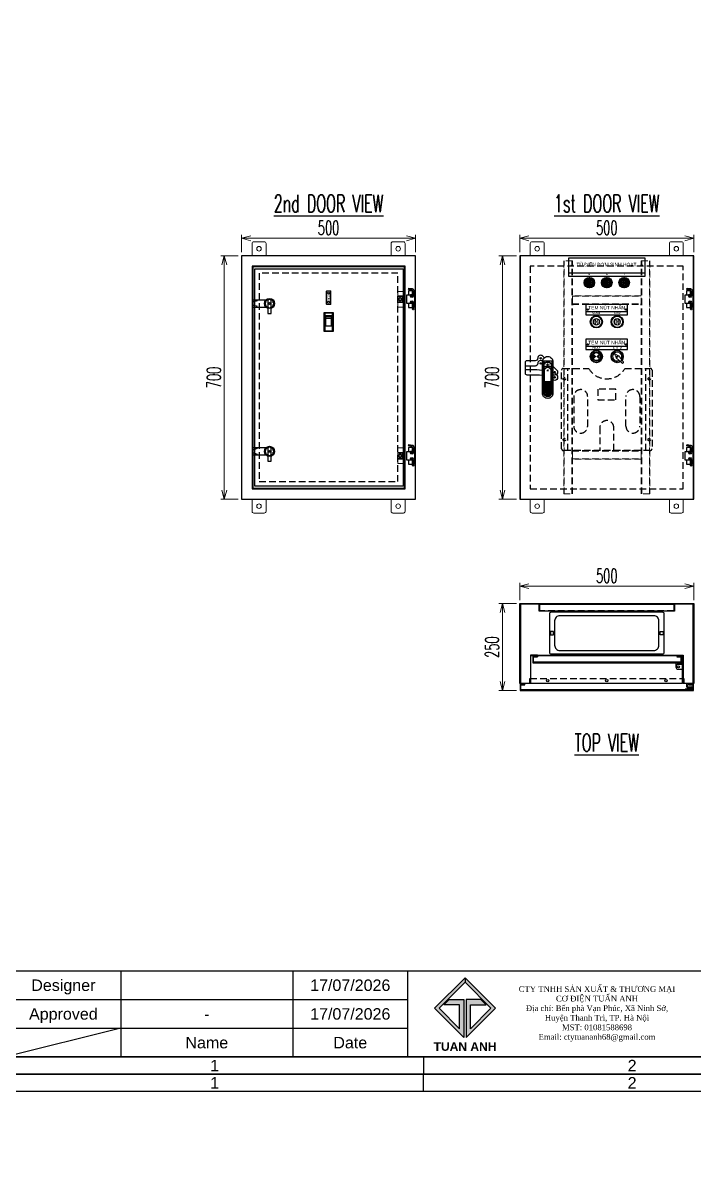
# Model space of a CAD drawing. Header units: millimetres. Extents: x -208796 to -83323, y 30910 to 103951.
# Drawn here: x -102827 to -100897, y 34110 to 37397 of the extents above; entities that cross this region are included whole.
import ezdxf
from ezdxf.enums import TextEntityAlignment as Align

# ---------------------------------------------------------------- set-up
doc = ezdxf.new("R2010")
doc.units = ezdxf.units.MM
doc.header["$LTSCALE"] = 3
for name, pattern in [('ACAD_ISO04W100', [30, 24, -3, 0, -3]), ('ASVLTYPE', [0.75, 0.5, -0.25]), ('HIDDEN', [9.525, 6.35, -3.175])]:
    doc.linetypes.add(name, pattern=pattern)
for name, color, linetype, lineweight in [('0 TĂNG CỨNG', 7, 'Continuous', 15), ('07', 5, 'Continuous', 5), ('@.DM. NÉT ĐỨT', 8, 'HIDDEN', 9), ('Line-Continous', 5, 'Continuous', 5)]:
    doc.layers.add(name, color=color, linetype=linetype, lineweight=lineweight)
for name, color, linetype in [('@.DM. NÉT CHÍNH', 7, 'Continuous'), ('@.TEXT', 7, 'Continuous'), ('@.VISIBLE', 7, 'Continuous'), ('Ann_green', 3, 'Continuous'), ('centerline', 6, 'ACAD_ISO04W100'), ('Comp-sub', 6, 'Continuous'), ('dim', 7, 'Continuous'), ('EQUIPMENT', 4, 'Continuous'), ('equipments', 2, 'Continuous'), ('hw_Punch', 3, 'Continuous'), ('Layer cho khung tu', 7, 'Continuous'), ('METERING', 3, 'Continuous')]:
    doc.layers.add(name, color=color, linetype=linetype)
doc.styles.add('Ann_w01', font='romans.shx', dxfattribs={"width": 0.6, "bigfont": 'chineset.shx'})
doc.styles.add('Arial', font='arial.ttf')
doc.styles.add('ISO8', font='ISO8')
doc.styles.add('WD_IEC', font='isocp2.shx')
doc.dimstyles.new('Dim 01_SC20', dxfattribs={"dimscale": 20, "dimtxt": 2, "dimasz": 1.3, "dimexe": 0.5, "dimexo": 0.5, "dimgap": 0.5, "dimtad": 1, "dimdec": 1, "dimzin": 12, "dimdsep": 46, "dimtxsty": 'Ann_w01', "dimblk": 'OPEN30', "dimcen": 1.5, "dimclrd": 6, "dimclre": 6, "dimclrt": 3, "dimadec": 1, "dimazin": 3, "dimtm": 1e-09, "dimtfac": 1, "dimtdec": 1, "dimtix": 1, "dimtmove": 0, "dimatfit": 3, "dimldrblk": 'OPEN30', "dimfxl": 0, "dimtolj": 1, "dimlwd": 20, "dimlwe": 20, "dimarcsym": 0})

# ---------------------------------------------------------------- blocks, each defined once
blk = doc.blocks.new('*U146')
for p, q in [((1120.2, -3300), (1103.6, -3300)), ((1103.6, -3300), (1103.6, -3328.7)), ((1103.6, -3301.7), (1120.2, -3301.7)), ((1103.6, -3306.8), (1120.2, -3306.8)), ((1120.2, -3328.7), (1120.2, -3300)), ((1103.6, -3328.7), (1120.2, -3328.7))]:
    blk.add_line(p, q)
at = {"color": 1}
blk.add_lwpolyline([(1099.1, -3290.9), (1125.1, -3290.9), (1125.1, -3344.9), (1099.1, -3344.9)], close=True, dxfattribs=at)
at = {"color": 3}
blk.add_lwpolyline([(1101.1, -3342.9), (1123.1, -3342.9), (1123.1, -3292.9), (1101.1, -3292.9)], close=True, dxfattribs=at)
blk = doc.blocks.new('*U298')
at = {"color": 7, "lineweight": 9}
blk.add_lwpolyline([(58246.6, 22747.7), (58210.6, 22747.7, 0.414214), (58208.6, 22745.7), (58208.6, 22736.7, 0.414214), (58210.6, 22734.7), (58246.6, 22734.7, 0.414214), (58248.6, 22736.7), (58248.6, 22745.7, 0.414214)], format="xyb", close=True, dxfattribs=at)
blk.add_lwpolyline([(58246.6, 22747.7), (58210.6, 22747.7, 0.414214), (58208.6, 22745.7), (58208.6, 22736.7, 0.414214), (58210.6, 22734.7), (58246.6, 22734.7, 0.414214), (58248.6, 22736.7), (58248.6, 22745.7, 0.414214)], format="xyb", close=True, dxfattribs=at)
at = {"color": 6, "linetype": 'HIDDEN', "lineweight": 9, "ltscale": 10}
blk.add_lwpolyline([(58246.6, 22746.2), (58210.6, 22746.2, 0.414214), (58210.1, 22745.7), (58210.1, 22736.7, 0.414214), (58210.6, 22736.2), (58246.6, 22736.2, 0.414214), (58247.1, 22736.7), (58247.1, 22745.7, 0.414214)], format="xyb", close=True, dxfattribs=at)
blk.add_lwpolyline([(58246.6, 22746.2), (58210.6, 22746.2, 0.414214), (58210.1, 22745.7), (58210.1, 22736.7, 0.414214), (58210.6, 22736.2), (58246.6, 22736.2, 0.414214), (58247.1, 22736.7), (58247.1, 22745.7, 0.414214)], format="xyb", close=True, dxfattribs=at)
at = {"linetype": 'ByBlock', "lineweight": 9}
for centre in [(58215.3, 22741.2), (58241.9, 22741.2)]:
    blk.add_circle(centre, 2.4, dxfattribs=at)
at = {"style": 'WD_IEC', "width": 0.9}
blk.add_text('NAME LOAD', height=3.2, dxfattribs=at).set_placement((58228.8, 22741.1), align=Align.MIDDLE_CENTER)
blk.add_text('NAME LOAD', height=3.2, dxfattribs=at).set_placement((58228.8, 22741.1), align=Align.MIDDLE_CENTER)
blk = doc.blocks.new('A$C05D84037')
at = {"layer": 'Comp-sub'}
for points in [[(-7, 7, 0.198912), (-10, 0, 0.198912), (-7, -7), (0, 0)], [(7, 7, -0.198912), (10, 0, -0.198912), (7, -7), (0, 0)]]:
    blk.add_hatch(color=2, dxfattribs=at).paths.add_polyline_path(points)
at = {"layer": 'METERING', "color": 2}
for radius in [12.5, 11.5]:
    blk.add_circle((0, 0), radius, dxfattribs=at)
blk = doc.blocks.new('A$C599517BA')
at = {"layer": '07', "color": 171, "lineweight": 13}
blk.add_arc((0, 0), 12.5, 328.5529, 296.3309, dxfattribs=at)
blk = doc.blocks.new('A$C4dbb82d6')
at = {"layer": '@.VISIBLE'}
h = blk.add_hatch(color=30, dxfattribs=at)
h.dxf.hatch_style = 1
h.paths.add_polyline_path([(0.21, 4.97), (3.62, 1.56), (3.62, 5.97), (1.92, 5.97), (1.3, 5.35), (3.12, 5.35), (3.12, 2.59), (0.74, 4.97), (3.75, 7.98), (3.75, 8.51)])
h = blk.add_hatch(color=150, dxfattribs=at)
h.dxf.hatch_style = 1
h.paths.add_polyline_path([(6.76, 4.97), (4.37, 2.59), (4.37, 5.35), (6.2, 5.35), (5.58, 5.97), (3.88, 5.97), (3.88, 1.56), (7.29, 4.97), (3.75, 8.51), (3.75, 7.98)])
at = {"layer": '@.VISIBLE', "color": 30}
blk.add_lwpolyline([(3.62, 5.97), (3.62, 1.56), (0.21, 4.97), (3.75, 8.51), (3.75, 7.98), (0.74, 4.97), (3.12, 2.59), (3.12, 5.35), (1.3, 5.35), (1.92, 5.97)], close=True, dxfattribs=at)
at = {"layer": '@.VISIBLE', "color": 150}
blk.add_lwpolyline([(3.88, 5.97), (3.88, 1.56), (7.29, 4.97), (3.75, 8.51), (3.75, 7.98), (6.76, 4.97), (4.37, 2.59), (4.37, 5.35), (6.2, 5.35), (5.58, 5.97)], close=True, dxfattribs=at)
at = {"layer": '@.VISIBLE', "color": 30, "insert": (3.75, 0.51), "char_height": 1, "attachment_point": 5, "style": 'Ann_w01'}
blk.add_mtext_dynamic_manual_height_columns('{\\fArial|b1|i0|c0|p34;\\W1;TUAN ANH}', width=7.5, gutter_width=49.6, heights=[0], dxfattribs=at)
blk = doc.blocks.new('KHUNG BAN VE (Made by Tung)')
at = {"layer": '@.VISIBLE', "color": 8}
for p, q in [((75.75, 207), (75.75, 210)), ((23, 18), (23, 3)), ((53, 18), (53, 3)), ((73, 18), (73, 3)), ((3, 13), (73, 13)), ((3, 8), (73, 8)), ((23, 8), (3, 3)), ((75.75, 3), (75.75, 0))]:
    blk.add_line(p, q, dxfattribs=at)
for points in [[(0, 0), (297, 0), (297, 210), (0, 210)], [(3, 3), (294, 3), (294, 207), (3, 207)], [(3, 18), (294, 18), (294, 3), (3, 3)]]:
    blk.add_lwpolyline(points, close=True, dxfattribs=at)
at = {"xscale": 1.5, "yscale": 1.5, "zscale": 1.5}
blk.add_blockref('A$C4dbb82d6', (77.375, 4.041), dxfattribs=at)
at = {"layer": '@.TEXT', "color": 1, "style": 'Arial'}
for s, p in [('1', (39.375, 208.5)), ('2', (112.125, 208.5)), ('17/07/2026', (63, 15.5)), ('17/07/2026', (63, 10.5)), ('1', (39.375, 1.5)), ('2', (112.125, 1.5))]:
    blk.add_text(s, height=2, dxfattribs=at).set_placement(p, align=Align.MIDDLE_CENTER)
at = {"layer": '@.TEXT', "color": 2, "style": 'Arial'}
for s, p in [('Designer', (13, 15.5)), ('Approved', (13, 10.5)), ('Name', (38, 5.5)), ('Date', (63, 5.5))]:
    blk.add_text(s, height=2, dxfattribs=at).set_placement(p, align=Align.MIDDLE_CENTER)
at = {"layer": '@.TEXT', "color": 1, "style": 'Arial'}
for tag, height, p in [('DESIGNER_NAME', 2, (38, 15.5)), ('PROJECT_CODE', 2, (258.5, 15.5)), ('SCALE', 2, (289, 15.5)), ('APPROVED_NAME', 2, (38, 10.5)), ('DRAWING_NAME', 4, (173, 8)), ('CUSTOMER_NAME', 2, (258.5, 10.5)), ('PAGE', 2, (289, 10.5)), ('TOTAL', 2, (289, 5.5))]:
    blk.add_attdef(tag, text='', height=height, dxfattribs=at).set_placement(p, align=Align.MIDDLE_CENTER)
at = {"layer": '@.VISIBLE', "color": 30, "insert": (106, 10.5), "char_height": 1, "attachment_point": 5, "style": 'Ann_w01'}
blk.add_mtext_dynamic_manual_height_columns('{\\fTimes New Roman|b0|i0|c0|p18;\\W1;CTY TNHH SẢN XUẤT & THƯƠNG MẠI CƠ ĐIỆN TUẤN ANH\\PĐịa chỉ: Bến phà Vạn Phúc, Xã Ninh Sở, Huyện Thanh Trì, TP. Hà Nội\\PMST: 01081588698\\PEmail: ctytuananh68@gmail.com}', width=28.70976, gutter_width=99.197, heights=[0], dxfattribs=at)
blk = doc.blocks.new('HL036-1 Front')
at = {"layer": 'EQUIPMENT', "color": 8, "linetype": 'Continuous'}
blk.add_lwpolyline([(-10.8, -12.5), (-10.8, 12.5), (10.8, 12.5), (10.8, -12.5)], close=True, dxfattribs=at)
at = {"layer": 'EQUIPMENT', "linetype": 'Continuous'}
for points in [[(4.7, 24), (-6.8, 24), (-6.8, 12.5)], [(4.7, 12.5), (4.7, 25.5), (4.5, 25.9), (4.2, 26.3), (3.8, 26.5), (-6, 28.2), (-5.7, 30.1), (-5.3, 32.1), (-6, 28.2)], [(-5.3, 32.1), (4.5, 30.4), (5.9, 29.9), (7, 29.2), (7.9, 28.1), (8.4, 26.8), (8.6, 25.5), (8.6, 12.5)], [(8.6, 24), (9.7, 24), (9.7, 12.6), (-1, 12.6), (-1, 12.5)], [(4.6, 24), (4.6, 12.6)], [(-6.8, -12.5), (-6.8, -24), (4.7, -24)], [(8.6, -24), (9.7, -24), (9.7, -12.6), (-1, -12.6), (-1, -12.5)], [(4.6, -24), (4.6, -12.6)], [(4.7, -12.5), (4.7, -24.5), (8.6, -24.5), (8.6, -12.5)], [(8.6, -27.5), (8.6, -25.2), (4.7, -25.2), (4.7, -27.5)], [(5.2, -24.5), (5.2, -24.5)], [(5.2, -25.1), (5.2, -25.2)], [(8.1, -24.5), (8.1, -24.5)], [(8.1, -25.1), (8.1, -25.2)], [(8.7, -24), (8.7, -12.6)]]:
    blk.add_lwpolyline(points, dxfattribs=at)
for points in [[(4.3, -24.5), (9, -24.5), (9, -25.1), (4.3, -25.1)], [(5.6, -30.5), (4.7, -27.5), (8.6, -27.5), (7.7, -30.5)]]:
    blk.add_lwpolyline(points, close=True, dxfattribs=at)
at = {"layer": 'EQUIPMENT', "color": 8, "linetype": 'Continuous'}
for centre, radius in [((3.2, 8.5), 3.75), ((3.2, 8.5), 2.25), ((3.2, -8.5), 3.75), ((3.2, -8.5), 2.25)]:
    blk.add_circle(centre, radius, dxfattribs=at)
blk = doc.blocks.new('HL025-2.2 Front')
at = {"layer": 'centerline', "lineweight": 0}
for p, q in [((12.8, 16), (10.8, 16)), ((12.8, -16), (10.8, -16))]:
    blk.add_line(p, q, dxfattribs=at)
at = {"layer": 'equipments', "lineweight": 0}
for p, q in [((7, 9.5), (-7, 9.5)), ((11.8, 9.5), (-7, 9.5)), ((7, 7.5), (-7, 7.5)), ((7, -7.5), (-7, -7.5)), ((7, -9.5), (-7, -9.5)), ((11.8, -9.5), (-7, -9.5))]:
    blk.add_line(p, q, dxfattribs=at)
for points in [[(11.8, 9.5), (11.8, 22.5), (-7, 22.5), (-7, -22.5), (11.8, -22.5), (11.8, -9.5)], [(7, -7.5), (7, -7.5), (7, 7.5), (7, 7.5)]]:
    blk.add_lwpolyline(points, dxfattribs=at)
for points in [[(7, 9.5), (-7, 9.5), (-7, 7.5), (7, 7.5)], [(7, -9.5), (-7, -9.5), (-7, -7.5), (7, -7.5)]]:
    blk.add_lwpolyline(points, close=True, dxfattribs=at)
blk.add_circle((0, 0), 3, dxfattribs=at)
blk = doc.blocks.new('MS406')
at = {"layer": 'EQUIPMENT'}
for points in [[(-10.5, 10), (-47.5, 10), (-47.5, -10), (-10.5, -10)], [(-35.5, 7.8), (-47.5, 3.7)], [(-4.5, 13.8), (-4.5, -28.5), (4.5, -28.5), (4.5, 13.8)], [(-0.8, 2.5), (-0.8, 0.8), (-2.5, 0.8)], [(0.8, 2.5), (0.8, 0.8), (2.5, 0.8)], [(-47.5, -3.7), (-35.5, -7.8)], [(-0.8, -2.5), (-0.8, -0.8), (-2.5, -0.8)], [(0.8, -2.5), (0.8, -0.8), (2.5, -0.8)]]:
    blk.add_lwpolyline(points, dxfattribs=at)
at = {"layer": 'EQUIPMENT', "color": 8}
blk.add_lwpolyline([(-11, 4.8), (-11, 2.2), (-12.5, 2.2, 0.088933), (-12.5, -2.3), (-11, -2.3), (-11, -4.8, 0.189345), (-4.8, -11), (-2.3, -11), (-2.3, -12.5, 0.088933), (2.2, -12.5), (2.2, -11), (4.8, -11, 0.189345), (11, -4.8), (11, -2.3), (12.5, -2.3, 0.088933), (12.5, 2.2), (11, 2.2), (11, 4.8, 0.189345), (4.8, 11), (2.2, 11), (2.2, 12.5, 0.088933), (-2.3, 12.5), (-2.3, 11), (-4.8, 11, 0.189345)], format="xyb", close=True, dxfattribs=at)
at = {"layer": 'EQUIPMENT'}
for radius in [14.5, 2.67]:
    blk.add_circle((0, 0), radius, dxfattribs=at)
blk = doc.blocks.new('tai treo')
at = {"layer": '0 TĂNG CỨNG'}
blk.add_lwpolyline([(20, -20), (-20, -20), (-20, 15, -0.414214), (-15, 20), (15, 20, -0.414214), (20, 15)], format="xyb", close=True, dxfattribs=at)
blk.add_circle((0, 0), 6.5, dxfattribs=at)
blk = doc.blocks.new('HL036-1 Top')
at = {"layer": 'centerline'}
blk.add_lwpolyline([(0, -3), (0, 0.5)], dxfattribs=at)
at = {"layer": 'equipments'}
blk.add_line((-1.6, -15.5), (1.4, -17.2), dxfattribs=at)
blk.add_lwpolyline([(0.8, -10.6), (-4.7, -15.5, -0.18395), (-5.4, -15.8), (-14, -15.8), (-14, -17.8), (-5.4, -17.8, 0.18395), (-3.4, -17), (2.1, -12.1, -3.283219), (1.5, -14.4), (-0.4, -15.1, 3.290044), (0.8, -10.6), (-5, -10.6, -0.414214), (-7.5, -8.1), (-7.5, -5, -0.414214), (-5, -2.5), (6.5, -2.5), (6.5, 0), (-8, 0, 0.414214), (-10, -2), (-10, -8.9, 0.268353), (-8.5, -11.5), (-3.5, -14.4)], format="xyb", dxfattribs=at)
for points in [[(-2.2, 0), (-2.2, -0.5), (-3.8, -2.5)], [(2.2, 0), (2.2, -0.5), (3.8, -2.5)], [(-14, -15.8), (-13.9, -15.8)], [(-13.5, -15.8), (-12.5, -15.8)], [(-13.5, -17.8), (-12.5, -17.8)], [(-4.2, -10.6), (-4.2, -14)], [(2.2, -0.5), (-2.2, -0.5)]]:
    blk.add_lwpolyline(points, dxfattribs=at)
at = {"layer": 'equipments', "color": 8}
blk.add_circle((3.5, -13.7), 2.1, dxfattribs=at)
blk = doc.blocks.new('A$Cf2d9ff10')
at = {"layer": 'centerline'}
for p, q in [((0, 7), (2, 7)), ((12.8, 19.8), (12.8, 17.8))]:
    blk.add_line(p, q, dxfattribs=at)
at = {"layer": 'equipments'}
for points in [[(5.8, 14), (1, 14), (1, 0), (12.8, 0)], [(19.8, 7), (19.8, 18.8), (5.8, 18.8), (5.8, 7)]]:
    blk.add_lwpolyline(points, dxfattribs=at)
blk.add_circle((12.8, 7), 3, dxfattribs=at)
blk.add_arc((12.8, 7), 7, 180, 0, dxfattribs=at)
blk = doc.blocks.new('AB301-2-1.2')
at = {"layer": 'equipments'}
h = blk.add_hatch(dxfattribs=at)
h.set_pattern_fill('ACAD_ISO09W100', color=256, scale=0.2)
h.set_pattern_definition([(0, (-368.0181, 398.3814), (0, 1), [4.8, -0.6, 1.2, -0.6, 1.2, -0.6])])
h.paths.add_polyline_path([(-4.1, -88.5, 0.118404), (0, -89.5, 0.118404), (4.1, -88.5), (7, -72), (-7, -72)])
at = {"layer": 'centerline'}
blk.add_line((0, -5), (0, 5), dxfattribs=at)
blk.add_lwpolyline([(5, 0), (-5, 0)], dxfattribs=at)
at = {"layer": 'equipments'}
for p, q in [((-10, -50.5), (10, -50.5)), ((-7, -72), (7, -72)), ((-7, -72), (-4.1, -88.5)), ((7, -72), (4.1, -88.5))]:
    blk.add_line(p, q, dxfattribs=at)
at = {"layer": 'equipments', "color": 8}
for points in [[(-9.5, 21.6), (-14, 26, 0.668179), (-28.5, 20, -0.414214), (-36, 12.5), (-60, 12.5, 0.414214), (-65, 7.5), (-65, -7.5, 0.414214), (-60, -12.5), (-31.6, -12.5), (-23.5, -12.9), (-15, -14)], [(15, -3), (26, -14, -0.924648), (15, -26.9)]]:
    blk.add_lwpolyline(points, format="xyb", dxfattribs=at)
at = {"layer": 'equipments'}
for points in [[(0, 25), (0, 25, -0.414214), (15, 10), (15, -80.5, -0.414214), (0, -95.5), (0, -95.5, -0.414214), (-15, -80.5), (-15, 10, -0.414214)], [(0, 10, -0.414214), (10, 0), (10, -80.5, -0.414214), (0, -90.5, -0.414214), (-10, -80.5), (-10, 0, -0.414214)], [(9, -72.5), (9, -80.5, -0.414214), (0, -89.5, -0.414214), (-9, -80.5), (-9, -72.5, -0.414214), (-7, -70.5), (7, -70.5, -0.414214)]]:
    blk.add_lwpolyline(points, format="xyb", close=True, dxfattribs=at)
at = {"layer": 'equipments', "color": 8}
blk.add_lwpolyline([(-12, 12.7), (12, 12.7), (12, -83.3), (-12, -83.3)], close=True, dxfattribs=at)
at = {"layer": 'equipments'}
blk.add_lwpolyline([(-1, -55.5), (1, -55.5), (1, -65.5), (-1, -65.5)], close=True, dxfattribs=at)
at = {"layer": 'equipments', "color": 8}
for centre in [(-20, 20), (20, -20)]:
    blk.add_circle(centre, 2.05, dxfattribs=at)
at = {"layer": 'equipments'}
blk.add_circle((0, -60.5), 8, dxfattribs=at)
blk = doc.blocks.new('_Open30')
at = {"color": 0, "linetype": 'ByBlock', "lineweight": -2}
for p, q in [((-1, 0.27), (0, 0)), ((0, 0), (-1, -0.27)), ((0, 0), (-1, 0))]:
    blk.add_line(p, q, dxfattribs=at)
blk = doc.blocks.new('*D316')
at = {"layer": '@.VISIBLE', "color": 6, "lineweight": 20}
for p, q in [((-101407.7, 36727.8), (-101457.7, 36727.8)), ((-101447.7, 36053.8), (-101447.7, 36701.8)), ((-101407.7, 36027.8), (-101457.7, 36027.8))]:
    blk.add_line(p, q, dxfattribs=at)
at = {"layer": 'Defpoints', "color": 0}
for p in [(-101447.7, 36727.8), (-101397.7, 36727.8), (-101397.7, 36027.8)]:
    blk.add_point(p, dxfattribs=at)
at = {"layer": '@.VISIBLE', "color": 6, "lineweight": 20, "xscale": 26, "yscale": 26, "zscale": 26}
for p, rotation in [((-101447.7, 36727.8), 90), ((-101447.7, 36027.8), 270)]:
    blk.add_blockref('_Open30', p, dxfattribs=dict(at, rotation=rotation))
at = {"layer": '@.VISIBLE', "color": 3, "insert": (-101477.7, 36377.8), "char_height": 40, "attachment_point": 5, "rotation": 90, "style": 'Ann_w01'}
blk.add_mtext('\\A1;700', dxfattribs=at)
blk = doc.blocks.new('*D323')
at = {"layer": '@.VISIBLE', "color": 6, "lineweight": 20}
for p, q in [((-102207.7, 36727.8), (-102257.7, 36727.8)), ((-102247.7, 36053.8), (-102247.7, 36701.8)), ((-102207.7, 36027.8), (-102257.7, 36027.8))]:
    blk.add_line(p, q, dxfattribs=at)
at = {"layer": 'Defpoints', "color": 0}
for p in [(-102247.7, 36727.8), (-102197.7, 36727.8), (-102197.7, 36027.8)]:
    blk.add_point(p, dxfattribs=at)
at = {"layer": '@.VISIBLE', "color": 6, "lineweight": 20, "xscale": 26, "yscale": 26, "zscale": 26}
for p, rotation in [((-102247.7, 36727.8), 90), ((-102247.7, 36027.8), 270)]:
    blk.add_blockref('_Open30', p, dxfattribs=dict(at, rotation=rotation))
at = {"layer": '@.VISIBLE', "color": 3, "insert": (-102277.7, 36377.8), "char_height": 40, "attachment_point": 5, "rotation": 90, "style": 'Ann_w01'}
blk.add_mtext('\\A1;700', dxfattribs=at)
blk = doc.blocks.new('*D324')
at = {"layer": '@.VISIBLE', "color": 6, "lineweight": 20}
for p, q in [((-102197.7, 36737.8), (-102197.7, 36787.8)), ((-101697.7, 36737.8), (-101697.7, 36787.8)), ((-102171.7, 36777.8), (-101723.7, 36777.8))]:
    blk.add_line(p, q, dxfattribs=at)
at = {"layer": 'Defpoints', "color": 0}
for p in [(-101697.7, 36777.8), (-102197.7, 36727.8), (-101697.7, 36727.8)]:
    blk.add_point(p, dxfattribs=at)
at = {"layer": '@.VISIBLE', "color": 6, "lineweight": 20, "xscale": 26, "yscale": 26, "zscale": 26, "rotation": 180}
blk.add_blockref('_Open30', (-102197.7, 36777.8), dxfattribs=at)
at = {"layer": '@.VISIBLE', "color": 6, "lineweight": 20, "xscale": 26, "yscale": 26, "zscale": 26}
blk.add_blockref('_Open30', (-101697.7, 36777.8), dxfattribs=at)
at = {"layer": '@.VISIBLE', "color": 3, "insert": (-101947.7, 36807.8), "char_height": 40, "attachment_point": 5, "style": 'Ann_w01'}
blk.add_mtext('\\A1;500', dxfattribs=at)
blk = doc.blocks.new('*D325')
at = {"layer": '@.VISIBLE', "color": 6, "lineweight": 20}
for p, q in [((-101397.7, 36737.8), (-101397.7, 36787.8)), ((-100897.7, 36737.8), (-100897.7, 36787.8)), ((-101371.7, 36777.8), (-100923.7, 36777.8))]:
    blk.add_line(p, q, dxfattribs=at)
at = {"layer": 'Defpoints', "color": 0}
for p in [(-100897.7, 36777.8), (-101397.7, 36727.8), (-100897.7, 36727.8)]:
    blk.add_point(p, dxfattribs=at)
at = {"layer": '@.VISIBLE', "color": 6, "lineweight": 20, "xscale": 26, "yscale": 26, "zscale": 26, "rotation": 180}
blk.add_blockref('_Open30', (-101397.7, 36777.8), dxfattribs=at)
at = {"layer": '@.VISIBLE', "color": 6, "lineweight": 20, "xscale": 26, "yscale": 26, "zscale": 26}
blk.add_blockref('_Open30', (-100897.7, 36777.8), dxfattribs=at)
at = {"layer": '@.VISIBLE', "color": 3, "insert": (-101147.7, 36807.8), "char_height": 40, "attachment_point": 5, "style": 'Ann_w01'}
blk.add_mtext('\\A1;500', dxfattribs=at)
blk = doc.blocks.new('*D327')
at = {"layer": '@.VISIBLE', "color": 6, "lineweight": 20}
for p, q in [((-101407.7, 35727.8), (-101457.7, 35727.8)), ((-101447.7, 35701.8), (-101447.7, 35503.8)), ((-101407.7, 35477.8), (-101457.7, 35477.8))]:
    blk.add_line(p, q, dxfattribs=at)
at = {"layer": 'Defpoints', "color": 0}
for p in [(-101397.7, 35727.8), (-101447.7, 35477.8), (-101397.7, 35477.8)]:
    blk.add_point(p, dxfattribs=at)
at = {"layer": '@.VISIBLE', "color": 6, "lineweight": 20, "xscale": 26, "yscale": 26, "zscale": 26}
for p, rotation in [((-101447.7, 35727.8), 90), ((-101447.7, 35477.8), 270)]:
    blk.add_blockref('_Open30', p, dxfattribs=dict(at, rotation=rotation))
at = {"layer": '@.VISIBLE', "color": 3, "insert": (-101477.7, 35602.8), "char_height": 40, "attachment_point": 5, "rotation": 90, "style": 'Ann_w01'}
blk.add_mtext('\\A1;250', dxfattribs=at)
blk = doc.blocks.new('*D328')
at = {"layer": '@.VISIBLE', "color": 6, "lineweight": 20}
for p, q in [((-101397.7, 35737.8), (-101397.7, 35787.8)), ((-101371.7, 35777.8), (-100923.7, 35777.8)), ((-100897.7, 35737.8), (-100897.7, 35787.8))]:
    blk.add_line(p, q, dxfattribs=at)
at = {"layer": 'Defpoints', "color": 0}
for p in [(-100897.7, 35777.8), (-101397.7, 35727.8), (-100897.7, 35727.8)]:
    blk.add_point(p, dxfattribs=at)
at = {"layer": '@.VISIBLE', "color": 6, "lineweight": 20, "xscale": 26, "yscale": 26, "zscale": 26, "rotation": 180}
blk.add_blockref('_Open30', (-101397.7, 35777.8), dxfattribs=at)
at = {"layer": '@.VISIBLE', "color": 6, "lineweight": 20, "xscale": 26, "yscale": 26, "zscale": 26}
blk.add_blockref('_Open30', (-100897.7, 35777.8), dxfattribs=at)
at = {"layer": '@.VISIBLE', "color": 3, "insert": (-101147.7, 35807.8), "char_height": 40, "attachment_point": 5, "style": 'Ann_w01'}
blk.add_mtext('\\A1;500', dxfattribs=at)
blk = doc.blocks.new('*U98')
at = {"color": 1}
for p, q in [((-7.5, 0), (7.5, 0)), ((5.3, 5.3), (-5.3, -5.3)), ((-5.3, 5.3), (5.3, -5.3)), ((0, -7.5), (0, 7.5))]:
    blk.add_line(p, q, dxfattribs=at)
for radius in [15, 14.5]:
    blk.add_circle((0, 0), radius)
for radius in [8.5, 7.5]:
    blk.add_circle((0, 0), radius, dxfattribs=at)
at = {"layer": 'hw_Punch'}
blk.add_circle((0, 0), 11.5, dxfattribs=at)
blk = doc.blocks.new('*U96')
at = {"color": 2}
for p, q in [((5.3, 5.3), (-5.3, -5.3)), ((-5.3, 5.3), (5.3, -5.3)), ((0, -7.5), (0, 7.5)), ((-7.5, 0), (7.5, 0))]:
    blk.add_line(p, q, dxfattribs=at)
for radius in [15, 14.5]:
    blk.add_circle((0, 0), radius)
for radius in [8.5, 7.5]:
    blk.add_circle((0, 0), radius, dxfattribs=at)
at = {"layer": 'hw_Punch'}
blk.add_circle((0, 0), 11.5, dxfattribs=at)
blk = doc.blocks.new('*U97')
at = {"color": 3}
for p, q in [((5.3, 5.3), (-5.3, -5.3)), ((-5.3, 5.3), (5.3, -5.3)), ((0, -7.5), (0, 7.5)), ((-7.5, 0), (7.5, 0))]:
    blk.add_line(p, q, dxfattribs=at)
for radius in [15, 14.5]:
    blk.add_circle((0, 0), radius)
for radius in [8.5, 7.5]:
    blk.add_circle((0, 0), radius, dxfattribs=at)
at = {"layer": 'hw_Punch'}
blk.add_circle((0, 0), 11.5, dxfattribs=at)
blk = doc.blocks.new('A$C9bc63bcc')
at = {"layer": 'Ann_green', "color": 8, "linetype": 'HIDDEN'}
for p, q in [((18, 0), (18, 236)), ((242, 0), (242, 236))]:
    blk.add_line(p, q, dxfattribs=at)
for points in [[(260, 231), (260, 5, -0.414214), (255, 0), (5, 0, -0.414214), (0, 5), (0, 231, -0.414214), (5, 236), (78, 236, 0.57735), (182, 236), (255, 236, -0.414214)], [(55, 50), (55, 50, 0.414214), (75, 70), (75, 155, 0.414214), (55, 175), (55, 175, 0.414214), (35, 155), (35, 70, 0.414214)], [(205, 50), (205, 50, -0.414214), (185, 70), (185, 155, -0.414214), (205, 175), (205, 175, -0.414214), (225, 155), (225, 70, -0.414214)]]:
    blk.add_lwpolyline(points, format="xyb", close=True, dxfattribs=at)
blk.add_lwpolyline([(104.5, 145.5), (155.5, 145.5), (155.5, 176.5), (104.5, 176.5)], close=True, dxfattribs=at)
blk.add_lwpolyline([(150, 0), (150, 66, 1), (110, 66), (110, 0)], format="xyb", dxfattribs=at)
for centre in [(8, 206), (252, 206), (8, 31), (252, 31)]:
    blk.add_circle(centre, 3.5, dxfattribs=at)
blk = doc.blocks.new('AB301-3-1.2')
at = {"layer": 'equipments'}
h = blk.add_hatch(dxfattribs=at)
h.set_pattern_fill('ACAD_ISO08W100', color=256, scale=0.2)
h.set_pattern_definition([(0, (-457.6669, 429.8814), (0, 1), [4.8, -0.6, 1.2, -0.6])])
h.paths.add_polyline_path([(-6.2, -45.5, 0.414214), (-8.2, -47.5), (-8.2, -49.8, 0.414214), (0, -58, 0.414214), (8.2, -49.8), (8.2, -47.5, 0.414214), (6.2, -45.5)])
at = {"layer": 'centerline'}
for p, q in [((-2.5, 0), (2.5, 0)), ((0, 2.5), (0, -2.5))]:
    blk.add_line(p, q, dxfattribs=at)
at = {"layer": 'equipments'}
blk.add_line((-9.2, -31.5), (9.2, -31.5), dxfattribs=at)
at = {"layer": 'equipments', "color": 8}
for points in [[(-8.6, 20.6), (-14, 26, 0.668179), (-28.5, 20, -0.414214), (-36, 12.5), (-60, 12.5, 0.414214), (-65, 7.5), (-65, -7.5, 0.414214), (-60, -12.5), (-31.6, -12.5), (-23.5, -12.9), (-14.2, -14.1)], [(14.2, -2.2), (26, -14, -0.979003), (14.2, -26.3)]]:
    blk.add_lwpolyline(points, format="xyb", dxfattribs=at)
at = {"layer": 'equipments'}
for points in [[(14.2, 9.2), (14.2, -49.8, -0.414214), (0, -64), (0, -64, -0.414214), (-14.2, -49.8), (-14.2, 9.2, -0.414214), (0, 23.5), (0, 23.5, -0.414214)], [(9.2, 0), (9.2, -49.8, -0.414214), (0, -59, -0.414214), (-9.2, -49.8), (-9.2, 0, -0.414214), (0, 9.2, -0.414214)], [(8.2, -49.8, -0.414214), (0, -58, -0.414214), (-8.2, -49.8), (-8.2, -47.5, -0.414214), (-6.2, -45.5), (6.2, -45.5, -0.414214), (8.2, -47.5)]]:
    blk.add_lwpolyline(points, format="xyb", close=True, dxfattribs=at)
at = {"layer": 'equipments', "color": 8}
blk.add_lwpolyline([(-12, 11.2), (12, 11.2), (12, -51.8), (-12, -51.8)], close=True, dxfattribs=at)
at = {"layer": 'equipments'}
blk.add_lwpolyline([(-1, -35), (1, -35), (1, -42), (-1, -42)], close=True, dxfattribs=at)
at = {"layer": 'equipments', "color": 8}
for centre in [(-20, 20), (20, -20)]:
    blk.add_circle(centre, 2.05, dxfattribs=at)
at = {"layer": 'equipments'}
blk.add_circle((0, -38.5), 5.5, dxfattribs=at)

msp = doc.modelspace()

# ---------------------------------------------------------------- linework, layer by layer
for centre in [(-101177.69, 36537.82), (-101117.69, 36537.82), (-101177.69, 36437.82), (-101117.69, 36437.82)]:
    msp.add_circle(centre, 17.5)
at = {"layer": '07', "color": 171, "lineweight": 13}
for p, q in [((-101124.27, 36445.73), (-101124.82, 36445.73)), ((-101124.82, 36445.73), (-101124.82, 36445.23)), ((-101120.62, 36434.01), (-101124.82, 36445.23)), ((-101124.27, 36445.73), (-101113.49, 36440.37)), ((-101103.48, 36418.6), (-101120.51, 36433.85)), ((-101113.34, 36440.24), (-101100.1, 36421.62)), ((-101100.28, 36420.04), (-101101.89, 36418.6))]:
    msp.add_line(p, q, dxfattribs=at)
msp.add_circle((-101117.69, 36437.82), 1.93, dxfattribs=at)
for centre, radius, start, end in [((-101120.24, 36434.15), 0.398, 200.5201, 228.15421), ((-101113.67, 36440.01), 0.398, 35.41613, 63.57838), ((-101102.68, 36419.49), 1.19, 228.15421, 311.78517), ((-101101.07, 36420.93), 1.19, 311.78517, 35.41613)]:
    msp.add_arc(centre, radius, start, end, dxfattribs=at)
at = {"layer": '@.DM. NÉT ĐỨT', "linetype": 'HIDDEN'}
for p, q in [((-101270.19, 36042.82), (-101270.19, 36712.82)), ((-101248.19, 36042.82), (-101248.19, 36712.82)), ((-101047.19, 36042.82), (-101047.19, 36712.82)), ((-101025.19, 36042.82), (-101025.19, 36712.82)), ((-101246.69, 36611.32), (-101048.69, 36611.32)), ((-101246.69, 36589.32), (-101048.69, 36589.32)), ((-101246.69, 36166.32), (-101048.69, 36166.32)), ((-101246.69, 36144.32), (-101048.69, 36144.32))]:
    msp.add_line(p, q, dxfattribs=at)
at = {"layer": '@.DM. NÉT ĐỨT'}
for points in [[(-101246.69, 36042.82), (-101246.69, 36712.82), (-101271.69, 36712.82), (-101271.69, 36042.82)], [(-101048.69, 36042.82), (-101048.69, 36712.82), (-101023.69, 36712.82), (-101023.69, 36042.82)], [(-101246.69, 36587.82), (-101048.69, 36587.82), (-101048.69, 36612.82), (-101246.69, 36612.82)], [(-101246.69, 36167.82), (-101048.69, 36167.82), (-101048.69, 36142.82), (-101246.69, 36142.82)]]:
    msp.add_lwpolyline(points, close=True, dxfattribs=at)
at = {"layer": '@.VISIBLE'}
for p, q in [((-101257.69, 36678.82), (-101037.69, 36678.82)), ((-101207.69, 36567.82), (-101087.69, 36567.82)), ((-101207.69, 36467.82), (-101087.69, 36467.82))]:
    msp.add_line(p, q, dxfattribs=at)
at = {"layer": '@.VISIBLE', "color": 6}
for p, q in [((-101347.19, 35579.82), (-100948.19, 35579.82)), ((-101347.19, 35578.32), (-100948.19, 35578.32)), ((-101365.19, 35498.82), (-100930.19, 35498.82))]:
    msp.add_line(p, q, dxfattribs=at)
at = {"layer": '@.VISIBLE', "color": 4}
for p, q in [((-101347.19, 35575.82), (-101347.19, 35574.32)), ((-100946.19, 35575.82), (-100946.19, 35574.32))]:
    msp.add_line(p, q, dxfattribs=at)
at = {"layer": '@.VISIBLE', "linetype": 'HIDDEN'}
msp.add_line((-101367.69, 35512.82), (-100927.69, 35512.82), dxfattribs=at)
at = {"layer": '@.VISIBLE'}
for points in [[(-102197.69, 36027.82), (-101697.69, 36027.82), (-101697.69, 36727.82), (-102197.69, 36727.82)], [(-101397.69, 36027.82), (-100897.69, 36027.82), (-100897.69, 36727.82), (-101397.69, 36727.82)], [(-101257.69, 36668.82), (-101037.69, 36668.82), (-101037.69, 36720.82), (-101257.69, 36720.82)], [(-102167.69, 36057.82), (-101727.69, 36057.82), (-101727.69, 36697.82), (-102167.69, 36697.82)], [(-101207.69, 36557.82), (-101087.69, 36557.82), (-101087.69, 36587.82), (-101207.69, 36587.82)], [(-101207.69, 36457.82), (-101087.69, 36457.82), (-101087.69, 36487.82), (-101207.69, 36487.82)], [(-101367.69, 35512.82), (-101367.69, 35497.82), (-101397.69, 35497.82), (-101397.69, 35727.82), (-100897.69, 35727.82), (-100897.69, 35497.82), (-100927.69, 35497.82), (-100927.69, 35512.82), (-100926.19, 35512.82), (-100926.19, 35499.32), (-100899.19, 35499.32), (-100899.19, 35725.82), (-101396.19, 35725.82), (-101396.19, 35499.32), (-101369.19, 35499.32), (-101369.19, 35512.82)], [(-101309.69, 35638.32), (-101300.69, 35638.32), (-101300.69, 35647.32), (-101309.69, 35647.32)], [(-100985.69, 35638.32), (-100994.69, 35638.32), (-100994.69, 35647.32), (-100985.69, 35647.32)]]:
    msp.add_lwpolyline(points, close=True, dxfattribs=at)
at = {"layer": '@.VISIBLE', "color": 4}
for points in [[(-101396.69, 36027.82), (-100898.69, 36027.82), (-100898.69, 36727.82), (-101396.69, 36727.82)], [(-102160.19, 36690.32), (-101733.19, 36690.32), (-101733.19, 36065.32), (-102160.19, 36065.32)]]:
    msp.add_lwpolyline(points, close=True, dxfattribs=at)
at = {"layer": '@.VISIBLE', "color": 6}
for points in [[(-102167.19, 36058.32), (-101728.19, 36058.32), (-101728.19, 36697.32), (-102167.19, 36697.32)], [(-102165.69, 36059.82), (-101729.69, 36059.82), (-101729.69, 36695.82), (-102165.69, 36695.82)], [(-101365.69, 35498.82), (-101365.69, 35578.32), (-101347.19, 35578.32), (-101347.19, 35579.82), (-101367.19, 35579.82), (-101367.19, 35498.82)], [(-100929.69, 35498.82), (-100929.69, 35578.32), (-100948.19, 35578.32), (-100948.19, 35579.82), (-100928.19, 35579.82), (-100928.19, 35498.82)]]:
    msp.add_lwpolyline(points, close=True, dxfattribs=at)
at = {"layer": '@.VISIBLE', "linetype": 'HIDDEN'}
msp.add_lwpolyline([(-101367.69, 36057.82), (-100927.69, 36057.82), (-100927.69, 36697.82), (-101367.69, 36697.82)], close=True, dxfattribs=at)
at = {"layer": '@.VISIBLE', "color": 6, "linetype": 'HIDDEN'}
msp.add_lwpolyline([(-102147.19, 36078.32), (-101748.19, 36078.32), (-101748.19, 36677.32), (-102147.19, 36677.32)], close=True, dxfattribs=at)
at = {"layer": '@.VISIBLE', "color": 4}
for points in [[(-101746.99, 36602.82), (-101746.99, 36602.82, 0.4142136), (-101743.49, 36599.32), (-101740.49, 36599.32, 0.4142136), (-101736.99, 36602.82), (-101736.99, 36602.82, 0.4142136), (-101740.49, 36606.32), (-101743.49, 36606.32, 0.4142136)], [(-101746.99, 36152.82), (-101746.99, 36152.82, 0.4142136), (-101743.49, 36149.32), (-101740.49, 36149.32, 0.4142136), (-101736.99, 36152.82), (-101736.99, 36152.82, 0.4142136), (-101740.49, 36156.32), (-101743.49, 36156.32, 0.4142136)]]:
    msp.add_lwpolyline(points, format="xyb", close=True, dxfattribs=at)
at = {"layer": '@.VISIBLE'}
for points in [[(-101246.69, 36585.82), (-101246.69, 36587.82), (-101244.69, 36587.82)], [(-101048.69, 36585.82), (-101048.69, 36587.82), (-101050.69, 36587.82)], [(-101246.69, 36169.82), (-101246.69, 36167.82), (-101244.69, 36167.82)], [(-101048.69, 36169.82), (-101048.69, 36167.82), (-101050.69, 36167.82)]]:
    msp.add_lwpolyline(points, dxfattribs=at)
at = {"layer": '@.VISIBLE', "color": 151}
msp.add_lwpolyline([(-100953.19, 35725.82), (-100953.19, 35705.82), (-101342.19, 35705.82), (-101342.19, 35725.82)], close=True, dxfattribs=at)
at = {"layer": '@.VISIBLE', "color": 151, "linetype": 'HIDDEN'}
msp.add_lwpolyline([(-100954.69, 35725.82), (-100954.69, 35707.32), (-101340.69, 35707.32), (-101340.69, 35725.82)], dxfattribs=at)
at = {"layer": '@.VISIBLE'}
for points in [[(-101307.69, 35582.82), (-100987.69, 35582.82, 0.4142136), (-100982.69, 35587.82), (-100982.69, 35697.82, 0.4142136), (-100987.69, 35702.82), (-101307.69, 35702.82, 0.4142136), (-101312.69, 35697.82), (-101312.69, 35587.82, 0.4142136)], [(-101282.69, 35592.82), (-101012.69, 35592.82, 0.4142136), (-100997.69, 35607.82), (-100997.69, 35677.82, 0.4142136), (-101012.69, 35692.82), (-101282.69, 35692.82, 0.4142136), (-101297.69, 35677.82), (-101297.69, 35607.82, 0.4142136)]]:
    msp.add_lwpolyline(points, format="xyb", close=True, dxfattribs=at)
at = {"layer": '@.VISIBLE', "color": 4}
for points in [[(-101347.19, 35575.82), (-101360.19, 35575.82), (-101360.19, 35557.82), (-100933.19, 35557.82), (-100933.19, 35575.82), (-100946.19, 35575.82)], [(-100946.19, 35574.32), (-100934.69, 35574.32), (-100934.69, 35559.32), (-101358.69, 35559.32), (-101358.69, 35574.32), (-101347.19, 35574.32)], [(-100911.66, 35495.82), (-100911.69, 35494.32), (-100900.19, 35494.32), (-100900.19, 35479.32), (-101395.19, 35479.32), (-101395.19, 35494.32), (-101383.69, 35494.32), (-101383.69, 35495.82), (-101396.69, 35495.82), (-101396.69, 35477.82), (-100898.69, 35477.82), (-100898.69, 35495.82), (-100911.69, 35495.82)]]:
    msp.add_lwpolyline(points, dxfattribs=at)
at = {"layer": '@.VISIBLE'}
for centre in [(-101247.69, 36699.82), (-101047.69, 36699.82), (-101202.69, 36572.82), (-101092.69, 36572.82), (-101202.69, 36472.82), (-101092.69, 36472.82)]:
    msp.add_circle(centre, 2, dxfattribs=at)
at = {"layer": '@.VISIBLE', "color": 6}
for centre in [(-101317.69, 35505.82), (-101147.69, 35505.82), (-100977.69, 35505.82)]:
    msp.add_circle(centre, 3.5, dxfattribs=at)
at = {"layer": 'Line-Continous', "color": 3, "linetype": 'ASVLTYPE', "lineweight": 13, "ltscale": 3}
for p, q in [((-101177.69, 36537.82), (-101185.69, 36537.82)), ((-101181.9, 36544.63), (-101177.69, 36537.82)), ((-101181.9, 36531.02), (-101177.69, 36537.82)), ((-101173.49, 36544.63), (-101177.69, 36537.82)), ((-101173.49, 36531.02), (-101177.69, 36537.82)), ((-101177.69, 36537.82), (-101169.69, 36537.82))]:
    msp.add_line(p, q, dxfattribs=at)
at = {"layer": 'Line-Continous', "color": 1, "linetype": 'ASVLTYPE', "lineweight": 13, "ltscale": 3}
for p, q in [((-101117.69, 36537.82), (-101125.69, 36537.82)), ((-101121.9, 36544.63), (-101117.69, 36537.82)), ((-101121.9, 36531.02), (-101117.69, 36537.82)), ((-101113.49, 36544.63), (-101117.69, 36537.82)), ((-101113.49, 36531.02), (-101117.69, 36537.82)), ((-101117.69, 36537.82), (-101109.69, 36537.82))]:
    msp.add_line(p, q, dxfattribs=at)
at = {"layer": 'Line-Continous', "color": 133, "linetype": 'Continuous', "lineweight": 13}
for centre in [(-101177.69, 36537.82), (-101117.69, 36537.82), (-101177.69, 36437.82), (-101117.69, 36437.82)]:
    msp.add_circle(centre, 15.36, dxfattribs=at)
at = {"layer": 'Line-Continous', "color": 3, "linetype": 'Continuous', "lineweight": 13}
msp.add_circle((-101177.69, 36537.82), 9.5, dxfattribs=at)
at = {"layer": 'Line-Continous', "color": 3, "linetype": 'ASVLTYPE', "lineweight": 13, "ltscale": 3}
msp.add_circle((-101177.69, 36537.82), 8, dxfattribs=at)
at = {"layer": 'Line-Continous', "color": 1, "linetype": 'Continuous', "lineweight": 13}
msp.add_circle((-101117.69, 36537.82), 9.5, dxfattribs=at)
at = {"layer": 'Line-Continous', "color": 1, "linetype": 'ASVLTYPE', "lineweight": 13, "ltscale": 3}
msp.add_circle((-101117.69, 36537.82), 8, dxfattribs=at)

# ---------------------------------------------------------------- block references
for name, p in [('tai treo', (-102147.69, 36747.82)), ('tai treo', (-101347.69, 36747.82)), ('*U98', (-101197.69, 36650.32)), ('*U96', (-101147.69, 36650.32)), ('*U97', (-101097.69, 36650.32)), ('*U146', (-103059.76, 39855.2)), ('HL036-1 Top', (-100908.29, 35497.82))]:
    msp.add_blockref(name, p)
at = {"xscale": -1}
for p in [(-101747.69, 36747.82), (-100947.69, 36747.82)]:
    msp.add_blockref('tai treo', p, dxfattribs=at)
for name, p, rotation in [('*U298', (-79206.52, -21621.3), 90), ('tai treo', (-101747.69, 36007.82), 180), ('tai treo', (-100947.69, 36007.82), 180)]:
    msp.add_blockref(name, p, dxfattribs=dict(rotation=rotation))
at = {"xscale": -1, "rotation": 180}
for p in [(-102147.69, 36007.82), (-101347.69, 36007.82)]:
    msp.add_blockref('tai treo', p, dxfattribs=at)
at = {"layer": '@.DM. NÉT CHÍNH'}
msp.add_blockref('A$C9bc63bcc', (-101277.69, 36167.82), dxfattribs=at)
at = {"layer": '@.VISIBLE'}
ref = msp.add_blockref('KHUNG BAN VE (Made by Tung)', (-102924.88, 34374.83), dxfattribs=dict(at, xscale=16.5, yscale=16.5, zscale=16.5))
ref.add_attrib('APPROVED_NAME', '-', dxfattribs={"layer": '@.TEXT', "color": 1, "height": 33, "style": 'Arial'}).set_placement((-102297.88, 34548.08), align=Align.MIDDLE_CENTER)
at = {"layer": '@.VISIBLE', "rotation": 270}
msp.add_blockref('A$Cf2d9ff10', (-100948.99, 35558.82), dxfattribs=at)
at = {"layer": '@.VISIBLE', "xscale": 16.5, "yscale": 16.5, "zscale": 16.5}
msp.add_blockref('KHUNG BAN VE (Made by Tung)', (-102924.88, 30909.83), dxfattribs=at)
at = {"layer": 'EQUIPMENT'}
for name, p in [('MS406', (-102117.69, 36590.32)), ('AB301-2-1.2', (-101317.69, 36413.07)), ('AB301-3-1.2', (-101317.69, 36398.07)), ('MS406', (-102117.69, 36165.32))]:
    msp.add_blockref(name, p, dxfattribs=at)
at = {"layer": 'equipments'}
for name, p in [('HL025-2.2 Front', (-101741.99, 36602.82)), ('HL036-1 Front', (-101711.49, 36602.82)), ('HL036-1 Front', (-100911.49, 36602.82)), ('HL025-2.2 Front', (-101741.99, 36152.82)), ('HL036-1 Front', (-101711.49, 36152.82)), ('HL036-1 Front', (-100911.49, 36152.82))]:
    msp.add_blockref(name, p, dxfattribs=at)
at = {"layer": 'Layer cho khung tu', "color": 7}
for name, p in [('A$C05D84037', (-101177.69, 36437.82)), ('A$C599517BA', (-101117.69, 36437.82))]:
    msp.add_blockref(name, p, dxfattribs=at)

# ---------------------------------------------------------------- texts
at = {"color": 1, "linetype": 'ByBlock', "char_height": 5, "attachment_point": 5, "style": 'ISO8'}
for s, insert in [('{\\fArial|b1|i0|c0|p34;R}', (-101197.69, 36674.57)), ('{\\fArial|b1|i0|c0|p34;S}', (-101147.69, 36674.57)), ('{\\fArial|b1|i0|c0|p34;T}', (-101097.69, 36674.57)), ('{\\fArial|b1|i0|c0|p34;START}', (-101177.69, 36562.88)), ('{\\fArial|b1|i0|c0|p34;STOP}', (-101117.69, 36562.88)), ('{\\fArial|b1|i0|c0|p34;FAULT}', (-101177.7, 36462.88)), ('{\\fArial|b1|i0|c0|p34;A}', (-101127.7, 36462.88)), ('{\\fArial|b1|i0|c0|p34;0}', (-101117.7, 36462.88)), ('{\\fArial|b1|i0|c0|p34;M}', (-101107.7, 36462.88))]:
    msp.add_mtext_dynamic_manual_height_columns(s, width=58.9447, gutter_width=378.95, heights=[7.09], dxfattribs=dict(at, insert=insert))
at = {"layer": '@.VISIBLE', "char_height": 10, "attachment_point": 5, "style": 'Arial'}
for s, insert in [('{\\fArial|b0|i0|c163|p34;TỦ ĐIỆN BƠM SINH HOẠT }', (-101148.76, 36701.27)), ('TEM NÚT NHẤN', (-101148.3, 36578.15)), ('TEM NÚT NHẤN', (-101148.3, 36478.15))]:
    msp.add_mtext_dynamic_manual_height_columns(s, width=187.0575, gutter_width=99.2, heights=[0], dxfattribs=dict(at, insert=insert))
at = {"layer": 'dim', "color": 2, "char_height": 50, "attachment_point": 5, "style": 'Ann_w01'}
for s, insert in [('\\A1;{\\L2nd DOOR VIEW}', (-101947.69, 36877.82)), ('\\A1;{\\L1st DOOR VIEW}', (-101147.69, 36877.82)), ('\\A1;{\\LTOP VIEW}', (-101147.69, 35327.82))]:
    msp.add_mtext(s, dxfattribs=dict(at, insert=insert))

# ---------------------------------------------------------------- dimensions: what is measured, and where the dimension line sits
at = {"layer": '@.VISIBLE'}
for base, p1, p2, picture, middle in [((-101697.69, 36777.82), (-102197.69, 36727.82), (-101697.69, 36727.82), '*D324', (-101947.69, 36807.82)), ((-100897.69, 36777.82), (-101397.69, 36727.82), (-100897.69, 36727.82), '*D325', (-101147.69, 36807.82)), ((-100897.69, 35777.82), (-101397.69, 35727.82), (-100897.69, 35727.82), '*D328', (-101147.69, 35807.82))]:
    dim = msp.add_linear_dim(base=base, p1=p1, p2=p2, dimstyle='Dim 01_SC20', dxfattribs=at)
    dim.commit()
    dim.dimension.update_dxf_attribs({"geometry": picture, "text_midpoint": middle})
for base, p1, p2, picture, middle in [((-102247.69, 36727.82), (-102197.69, 36027.82), (-102197.69, 36727.82), '*D323', (-102277.69, 36377.82)), ((-101447.69, 36727.82), (-101397.69, 36027.82), (-101397.69, 36727.82), '*D316', (-101477.69, 36377.82)), ((-101447.69, 35477.82), (-101397.69, 35727.82), (-101397.69, 35477.82), '*D327', (-101477.69, 35602.82))]:
    dim = msp.add_linear_dim(base=base, p1=p1, p2=p2, angle=90, dimstyle='Dim 01_SC20', dxfattribs=at)
    dim.commit()
    dim.dimension.update_dxf_attribs({"geometry": picture, "text_midpoint": middle})

doc.saveas('drawing.dxf')
